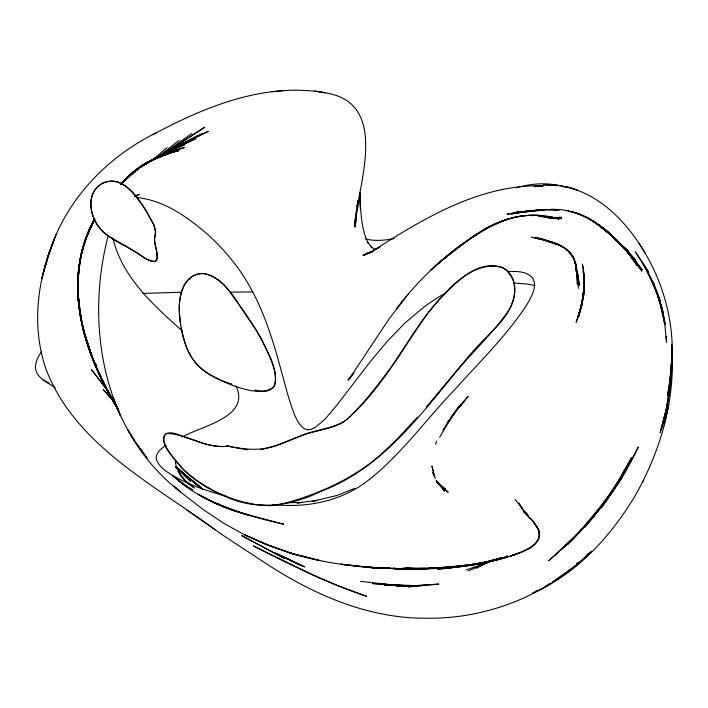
<?xml version="1.0" encoding="UTF-8"?>
<svg xmlns="http://www.w3.org/2000/svg" width="708" height="708" viewBox="0 0 708 708"><rect width="100%" height="100%" fill="white"/><g stroke="black" fill="none" stroke-linecap="round" stroke-linejoin="round"><path stroke-width="1.06" d="M671.609 364.346L671.538 362.239C671.724 385.196 667.352 407.905 661.122 429.924L666.6 408.339L669.83 389.081L671.511 364.744M78.234 280.111C75.765 326.592 94.792 371.39 118.555 410.33M78.225 279.872C76.721 300.794 80.588 321.636 86.58 341.61L82.464 326.627L79.216 305.776M78.225 279.014C76.659 296.148 79.641 313.281 83.438 329.946M358.036 200.656L357.602 208.276L358.062 200.559M78.216 279.74L77.721 288.103L78.615 303.422C75.455 274.571 80.199 244.561 94.491 219.108M78.464 275.554L78.942 269.642M78.473 275.208L78.659 272.421L78.384 275.421M671.396 367.505L670.149 386.435L666.6 408.339L660.157 432.694L665.98 411.056L669.83 389.081M357.469 203.718L357.204 206.993L357.54 203.869M78.199 277.421L78.128 297.634L77.738 282.421L78.243 277.235M356.929 208.887L355.23 227.135L356.982 209.603M669.573 391.701L671.688 369.434L671.715 348.779L671.441 371.328L671.919 350.779L670.998 373.443L667.582 395.914L670.998 373.443L672.193 353.85L670.591 376.585C675.945 338.176 668.653 298.528 651.103 264.057C633.483 229.799 605.8 196.762 566.993 186.974L577.224 190.116C566.444 186.098 555.01 184.407 543.54 184.54L556.869 185.788M78.438 275.164L78.933 269.978M78.818 268.925L77.845 291.846C77.19 270.474 80.677 248.835 89.562 229.295C83.898 241.853 80.562 255.296 78.818 268.925L81.075 254.429L87.385 234.49L82.42 248.951L80.641 257.65L83.748 245.083L79.96 259.951L78.243 274.615L79.075 265.518L81.039 255.88L78.411 271.12L77.898 280.341L79.075 265.518L82.278 250.455M357.142 206.718L357.372 204.532M81.039 255.88L77.968 276.757L77.765 286.085L78.411 271.12L81.075 254.429L85.447 239.755L82.42 248.951L79.615 263.27M536.708 591.18C577.126 572.453 608.455 538.346 631.881 501.131L632.987 499.397C660.352 452.987 676.352 398.374 671.52 344.265M79.234 266.872L80.031 261.358M356.894 209.515L354.398 226.339C357.239 187.788 389.825 106.581 329.424 93.589C268.084 80.916 206.4 105.899 153.149 134.485M664.007 425.658L668.839 404.498M435.703 444.279L436.588 441.084M108.174 235.861C84.597 325.795 103.403 432.676 180.62 491.945L174.097 486.246L182.788 493.857L203.807 509.955L223.976 523.442L245.437 535.266L268.739 545.434L244.579 534.761L267.748 545.213L292.59 553.789L319.211 560.417L290.528 553.098L265.934 544.222L292.59 553.789L290.528 553.098C337.3 567.303 386.665 570.409 435.278 568.064L400.02 568.949L370.107 567.515L340.884 564.17L374.753 567.905L370.107 567.515L405.259 568.878M50.569 249.597C36.232 287.2 32.71 330.025 45.772 368.496C74.287 444.686 153.698 484.405 215.179 529.761M56.587 233.463L48.471 255.252C64.676 201.125 106.395 157.123 156.663 132.617M89.562 229.295L85.827 238.162L81.916 252.075L85.827 238.162L94.607 219.126L87.889 232.861L83.42 246.543L87.889 232.861L91.969 224.171M642.466 482.422L643.271 480.697M94.607 219.126L90.181 227.631L85.164 241.065L90.181 227.631L94.341 219.94L87.137 235.658L94.279 219.71M94.766 219.25L89.332 230.321L94.916 218.719M184.461 284.802C175.345 303.564 179.628 325.813 185.691 344.858C192.001 365.894 211.745 378.718 232.029 384.046M439.615 437.305L450.022 419.472L443.004 430.296L455.43 411.932L447.111 423.136M604.269 501.768L618.774 480.413L631.474 457.731L612.517 491.476L601.269 507.946L621.261 479.05L638.333 446.978C624.766 476.334 606.03 502.724 584.87 527.062L606.765 500.034L626.288 469.714C610.084 497.273 590.18 522.486 567.285 544.779L590.861 519.849L612.517 491.476L618.774 480.413C600.579 511.441 575.604 537.345 548.629 560.789L573.666 538.213L597.171 512.008L604.269 501.768L580.392 531.018L555.32 554.824L573.666 538.213M41.445 351.867C38.037 356.566 35.338 362.098 35.4 368.027C36.586 378.444 48.073 382.355 55.268 387.922M447.757 422.278L461.448 404.233L451.12 416.631M427.305 313.945C402.533 348.991 381.816 387.214 349.964 416.782C338.159 428.26 321.06 429.305 306.157 434.101C291.714 438.942 278.147 446.757 262.845 448.686C251.154 450.279 239.393 448.35 227.923 446.164C205.948 449.244 186.983 433.517 166.256 433.482C156.592 442.606 177.23 461.05 181.832 467.855C194.001 480.697 209.471 489.98 225.746 496.653C256.287 510.822 291.616 506.14 320.945 491.29C379.338 469.705 418.216 417.994 456.359 371.576C472.316 352.221 490.892 335.043 505.645 314.715C514.902 302.856 519.406 284.404 508.556 272.067A19.7 19.585 51.9 0 0 500.025 266.615C471.139 262.217 448.447 288.342 431.685 308.325C416.508 326.963 404.445 347.796 390.869 367.567C377.16 385.656 363.602 404.339 346.654 419.543M121.059 184.469C134.334 167.327 154.636 157.84 174.345 150.105C155.247 158.008 135.024 166.592 122.157 183.576C137.175 163.548 161.539 155.202 184.292 147.547C160.751 154.574 136.989 164.849 121.112 184.399M404.241 299.059L389.064 318.963L349.38 378.7L352.186 375.028L347.991 380.178L354.15 372.877M428.26 312.768L434.013 305.706A243.26 243.26 0 0 1 439.721 299.174C455.66 282.979 478.652 257.367 503.777 268.421A19.081 19.081 0 0 1 507.07 270.872L511.84 277.386A27.488 27.488 0 0 1 514.079 283.908C518.69 311.856 491.671 329.901 475.626 348.451A385.17 385.17 0 0 0 468.723 356.177L426.313 407.065M408.029 294.333L396.427 308.936C416.835 281.572 441.845 257.774 470.103 238.631C495.246 219.604 528.124 208.904 559.143 219.108L546.036 216.692L561.71 218.639L551.939 217.878M121.457 184.558C135.078 165.84 157.079 156.052 178.938 150.662C158.017 155.804 137.485 165.212 123.325 181.947L126.821 177.982L121.05 184.346C140.308 161.486 169.885 151.282 195.974 138.564L164.628 153.052L149.831 161.512M580.392 531.018L588.127 521.566M120.935 184.257L124.307 180.186L136.839 169.867L132.352 172.876M453.412 413.968L468.147 396.4L457.244 408.764M417.401 417.251L396.038 440.208L381.4 454.067A241.41 241.41 0 0 1 370.7 462.944C343.23 483.422 310.449 497.175 277.279 505.096A68.543 68.543 0 0 1 268.084 505.654L255.765 504.609L243.641 502.078A146.476 146.476 0 0 1 204.851 485.661L196.028 479.918L185.567 471.51A95.801 95.801 0 0 1 179.345 465.28L173.699 458.501A112.501 112.501 0 0 1 170.239 453.713C160.079 440.137 160.026 426.189 182.46 436.305M456.66 409.746L464.767 400.79L455.386 410.852M121.236 183.602L131.617 174.159M193.842 275.571C181.328 282.43 178.814 298.218 179.363 311.228M128.891 176.664L121.422 183.08L137.449 169.212M120.9 184.478L123.227 182.151M124.776 180.602L132.538 172.867L137.007 169.964M120.794 183.947L126.006 179.142M121.245 183.478L126.688 178.602L125.316 180.009M123.325 181.947L134.547 170.973L141.582 166.371M121.502 183.717L126.714 178.699L121.059 183.823L129.493 176.292M121.413 183.416L127.67 177.416L121.422 183.08M586.923 554.585L588.392 553.275M152.185 160.406L166.982 147.556M576.339 563.772L577.976 562.347M132.21 173.814L134.697 171.681M132.281 173.947L134.67 171.956M139.087 167.867L150.149 161.433M133.192 172.858L134.777 171.557M130.299 175.354L124.431 180.177L120.723 184.257L124.307 180.186L129.378 176.274M131.98 173.982L134.493 171.911M136.175 170.54L140.37 167.097M189.027 279.058C201.886 266.279 220.135 278.421 228.498 290.36M133.254 173.097L134.732 171.894M155.857 158.512L179.168 140.317M133.608 173.009L135.299 171.708M133.573 173.053L135.263 171.823M157.742 157.627L191.797 133.52M161.238 155.406L204.736 127.228L162.238 154.742M138.007 169.088L136.361 170.256L138.157 169.088M142.963 165.61L141.317 166.769L143.078 165.672M141.14 166.867L142.866 165.672M166.07 445.332C161.327 448.403 155.663 452.651 156.211 458.97C159.981 469.714 171.593 474.661 180.788 479.9C195.24 486.847 210.48 492.095 225.994 496.096M147.14 163.344L148.937 162.123M161.194 155.397L162.99 154.176L161.203 155.362M345.362 420.49L344.044 421.393A38.745 38.745 0 0 1 339.893 423.747L332.379 426.623L306.511 433.482L275.315 445.898L262.27 449.376A54.578 54.578 0 0 1 260.694 449.607M161.247 155.592L168.46 150.751M144.874 164.468L150.238 160.875L164.513 153.733L141.202 166.407M143.343 165.212L149.503 161.185L169.159 152.919L159.574 156.353L152.034 160.415M145.034 164.734L147.715 162.99M149.494 161.831L154.848 158.344L164.513 153.733M156.273 158.282L157.972 157.176M147.14 163.265L148.937 162.097M552.505 581.941L575.808 565.347L591.729 551.196C548.319 594.738 487.334 619.279 425.915 618.199C368.222 618.553 313.741 594.649 266.208 563.656L224.418 536.213L186.894 510.034M152.185 160.335L159.636 155.672L190.594 140.538M159.681 156.096L174.522 147.724L202.541 133.582L169.23 150.512M164.628 153.052L169.672 150.645L145.441 163.875L154.848 158.344L184.965 144.777M145.441 163.875L159.636 155.672M545.231 586.277L549.824 583.649M163.991 153.477L196.78 136.007M476.227 568.365L491.653 560.276M532.15 593.207L537.16 590.667M134.52 196.656L139.272 194.275L135.325 196.116M528.292 548.647C537.195 545.142 543.505 534.133 536.124 525.911C546.054 538.168 531.15 549.328 520.212 552.567C493.839 562.718 465.537 566.595 437.562 569.205L473.263 565.134L502.503 557.665M521.212 552.169L511.53 555.78L521.212 552.169L529.743 547.886L535.337 543.717L538.638 539.346L539.593 535.062L539.461 535.717L538.673 530.584L538.921 531.212L536.788 526.522L533.292 521.654L537.053 527.274L533.292 521.654M492.759 560.55L480.458 565.108L492.016 560.479M182.106 437.093C200.647 426.154 251.393 417.092 235.87 385.772M468.484 570.86L491.865 560.488M354.956 488.29L337.043 495.45L312.901 501.22L317.246 500.37L297.227 503.007M373.603 251.19L363.071 255.615L379.992 246.933L373.833 250.313C424.596 217.745 480.104 184.443 542.717 185.717L534.151 186.576M373.364 251.243L363.115 255.092L369.567 252.889M486.546 562.736L494.839 559.647M520.212 552.567L510.335 556.169L519.079 552.983M195.399 274.978L196.797 274.465A19.355 19.355 0 0 1 204.258 273.589C227.587 278.987 237.649 304.874 250.977 322.246C257.473 331.972 263.075 342.283 268.155 352.814M491.679 561.01L499.361 558.364L478.351 564.869L499.998 558.099M466.289 569.896L487.529 562.595M504.485 557.028L507.601 556.028L505.494 556.612M497.122 559.072C467.413 567.851 435.916 569.781 405.091 568.285M499.22 558.453L502.361 557.532M516.265 187.877C532.274 183.045 549.797 182.133 565.834 187.346M497.777 559.152L485.617 562.444L451.456 567.683L413.578 568.913M402.516 568.179C437.81 569.754 473.484 566.55 507.574 557.01C475.077 566.196 441.111 569.772 407.419 568.17M371.824 252.198L365.434 253.765L370.266 252.694M394.232 238.534C384.736 240.463 374.762 241.269 365.257 238.977M558.435 209.931C542.647 208.656 526.796 210.772 511.362 214.02L524.849 211.542L540.301 210.462M549.293 217.745L552.399 217.206L548.514 217.781M489.024 561.577C457.412 567.692 425.181 569.825 393.029 568.471L400.02 568.949L429.508 568.586L393.029 568.471M463.598 565.586C444.208 567.887 424.534 569.471 404.994 568.223M297.148 503.016L302.042 502.379L286.988 502.742M533.611 211.099L528.327 211.249L507.052 214.197L522.345 211.612L532.894 210.719L516.327 212.126L533.274 211.09M534.204 186.567L544.001 185.567L534.39 186.549M271.872 91.73L284.324 90.571M523.035 211.807L534.416 210.78M526.61 211.665L513.017 213.161L526.761 211.435M528.796 211.488L533.177 211.143M529.071 215.374C511.574 215.657 495.343 223.277 480.466 231.879C501.884 218.356 528.54 210.648 553.346 218.63L537.815 215.321L529.071 215.374L532.31 215.71M427.057 568.648L463.855 566.046L496.051 559.993C466.51 566.772 435.995 569.683 405.702 568.188M552.975 217.843L561.32 217.338L548.691 217.621M142.742 293.431L181.257 292.218M533.221 211.108L529.035 211.32L533.372 211.17M536.487 210.595L528.796 210.966L533.956 210.745M537.045 210.621L540.142 210.488M528.124 211.435L533.593 211.249M425.313 568.161L406.719 568.188M431.862 567.958L449.315 567.391L482.759 562.957L500.45 558.913L474.387 564.435L434.721 568.099M507.937 271.589C516.53 271.244 527.159 271.022 533 278.501C537.381 287.351 531.159 296.856 527 304.537C506.3 336.15 478.953 362.611 453.828 390.612C425.632 420.039 401.675 453.801 369.585 479.289C342.681 501.087 306.812 508.424 272.916 504.423M252.756 291.935L231.224 292.139M533.85 210.993L518.946 212.267L524.849 211.542L517.221 212.834L533.965 211.028M528.327 211.249L533.832 211.285M513.787 282.961L527.77 284.12L535.08 285.625M389.559 567.604L386.329 567.489L389.568 567.639M543.54 184.54L554.355 185.053L544.833 184.593M547.426 217.604L549.532 217.719M551.638 217.825L556.913 218.099L551.771 217.798M392.949 584.888L415.87 585.622L438.73 584.091L407.967 586.835L427.322 585.144L396.073 586.295L415.87 585.622L384.205 585.197L404.401 585.543L372.408 583.56L392.949 584.888L360.708 581.383M363.85 566.409L372.62 567.019M379.196 567.48L400.02 568.949M559.462 210.028L545.824 209.506L529.301 211.338L540.107 209.833L534.912 210.515L551.054 209.55L545.824 209.506L556.364 209.754L551.116 209.356C590.976 207.957 621.155 240.924 641.829 271.173C625.368 246.552 603.65 223.126 575.268 212.621L580.746 214.674L570.781 211.382L580.746 214.674M538.77 216.382L553.86 217.949L546.036 216.692M247.862 449.784L232.472 447.164A21.267 21.267 0 0 1 230.808 446.659L227.507 445.81A2.469 2.469 0 0 0 226.949 445.925L226.268 446.173A3.876 3.876 0 0 1 225.693 446.341L222.923 446.518A25.833 25.833 0 0 1 220.976 446.5L217.108 446.226A58.773 58.773 0 0 1 214.896 445.96L209.126 444.996A50.578 50.578 0 0 1 205.338 444.12L184.549 437.119M137.511 197.612C164.46 200.479 187.567 217.17 207.559 234.33A216.728 216.728 0 0 1 231.445 259.579C257.624 291.307 270.615 331.087 281.094 370.231C285.297 385.267 288.882 400.533 294.687 415.065C297.431 420.835 300.404 428.128 307.29 429.756L311.21 429.349L315.494 427.305L325.176 418.932L336.327 405.905L370.585 361.248L386.807 341.858L404.454 323.494L423.499 307.396A209.356 209.356 0 0 1 445.288 293.156M393.648 568.117L399.02 568.825M254.977 389.94C283.979 397.772 276.164 368.647 268.279 353.133M319.512 91.81L324.839 92.801L314.821 90.925M566.108 210.453L576.197 213.135M551.629 242.198L535.478 237.322L544.187 239.64L553.399 243.322M551.107 242.34L540.708 238.879L531.673 237.233L544.187 239.64L551.151 242.304M222.781 505.928L241.154 512.911L283.766 524.239C246.534 515.592 208.249 505.344 178.151 480.511L192.868 489.936M551.364 242.331L546.116 240.357L537.514 238.578L549.027 241.26L555.55 243.933L546.116 240.357L553.895 242.817L560.701 245.941L552.656 242.34L544.762 240.136L553.895 242.817L552.656 242.34C566.577 245.986 577.578 258.101 576.905 272.925L575.17 262.385L576.905 272.925M278.014 554.391L302.404 565.966L275.111 552.975L300.537 565.214M49.551 383.532L42.71 379.523M549.036 241.994L544.187 239.64L540.708 238.879L551.806 242.658M217.807 503.618L221.763 505.539M585.109 216.524C605.331 226.834 620.597 244.065 635.917 260.34L621.235 244.632L612.668 237.074L628.722 251.313L616.597 240.747M374.798 249.34L371.107 246.942L371.921 247.711L367.656 242.242L368.178 243.127C360.461 227.622 360.947 209.656 359.744 192.771M604.765 229.604L593.233 221.162L597.003 223.914M188.142 483.431L194.204 487.927L183.814 479.599M202.187 488.777L192.585 481.475L202.125 488.812M616.208 240.729C626.961 248.375 634.067 259.765 642.218 269.89L629.005 252.844L617.385 241.888M202.152 488.777L175.54 466.669M202.187 488.821L179.867 470.776M202.329 488.785L187.638 477.21L176.31 466.678M175.593 467.289L177.301 468.669M179.876 470.74L202.187 488.688L175.929 466.82M615.19 239.985L621.058 244.782L635.89 261.703L621.058 244.782L613.084 237.401M437.827 482.865L445.748 489.423L436.978 482.183M615.234 239.685L621.058 244.782M182.443 331.017C153.486 305.316 121.971 277.076 112.793 237.817M438.783 484.015L448.04 492.202L438.783 484.015L443.898 489.325L436.305 480.555L437.544 482.29M436.951 481.998L439.164 484.068L437.004 481.856M438.376 483.582L441.934 486.971L436.942 481.59M175.726 467.165L190.753 481.75M613.836 238.198L618.473 242.817M622.341 246.667L628.536 252.818L635.085 261.615L620.297 243.791L627.421 251.809L637.297 265.889C623.058 244.154 603.756 224.48 579.551 214.17L589.268 218.692L601.004 226.489L613.535 237.242L609.871 233.711L601.933 227.445L618.934 242.331L606.004 230.445L592.879 221.091L609.871 233.711L622.412 246.269M523.15 511.503L534.036 522.398L530.77 518.274M526.292 513.096L521.15 507.804L528.044 515.592L526.292 513.096L529.664 518.221M188.62 483.936L180.469 475.502L184.124 479.396L178 471.165L180.23 474.502L176.301 466.581L175.257 461.775M113.422 401.091L103.288 389.683L113.457 401.188M514.99 499.414L522.451 508.53L519.681 504.892M438.075 482.936L444.597 491.175L437.42 482.104M229.596 291.705L244.897 312.803L256.269 330.008A194.098 194.098 0 0 1 262.951 341.946C268.704 355.531 278.35 370.939 274.589 386.161C263.792 395.914 246.419 389.798 234.118 386.037C223.976 382.116 214.17 377.231 204.948 371.47A47.206 47.17 37.2 0 1 195.656 362.841C187.523 353.026 183.531 340.513 181.204 328.158M436.34 480.396L437.562 482.21M645.138 253.083L638.528 242.57M118.74 410.357C107.935 393.436 98.943 375.355 91.89 356.558L93.191 359.522M118.74 410.436L114.147 403.082L99.81 375.992L92.606 357.956M102.58 380.577L111.377 398.073L117.041 407.206M107.536 390.232L111.377 398.073L117.864 408.764L112.616 399.046M111.377 398.073L118.546 410.215M98.881 372.585L96.961 368.664L105.35 387.134L118.555 410.118M94.854 363.815L96.438 366.664M107.713 390.294L110.758 395.834M112.28 398.604L114.307 402.303M115.324 404.144L117.864 408.764M653.935 283.855L642.147 262.226L635.324 251.915L648.855 272.421L642.147 262.226L653.935 283.855L659.953 300.272L648.183 272.916L658.201 295.493L662.998 312.193L658.201 295.493M103.695 382.524L102.651 380.577L105.165 385.471M108.944 392.241L111.041 396.126M519.07 503.043L521.743 508.017M92.208 357.885L94.739 362.664M95.757 364.576L96.766 366.496L95.961 364.505M90.252 352.867L91.695 355.752M104.173 383.373L106.572 388.267M88.447 347.814L91.279 353.805M96.943 368.682L98.81 372.665M432.862 472.785L435.447 478.617M94.058 361.496L96.235 366.425M98.403 371.355L105.35 387.134M432.836 472.749L434.508 476.572L431.995 466.2L434.508 476.572M116.466 406.463L118.404 411.189L112.882 397.312L120.484 415.853L114.643 401.896M91.89 356.558L96.483 367.691L95.438 364.576M91.81 355.956L86.084 339.619L82.075 322.875M91.544 355.62L87.234 342.088M575.825 268.898L578.631 277.014L575.834 269.111M95.447 364.682L96.483 367.691M87.969 344.23L91.571 355.575M87.252 341.982L88.137 344.778M85.73 337.079L87.872 345.292L85.048 334.503L85.933 337.583M86.535 339.636L94.801 364.664L107.997 391.975L94.801 364.664L86.084 339.619L84.332 332.087M85.048 334.503L86.659 340.114M575.993 270.049L577.631 277.129L576.489 270.244L578.48 288.368M83.712 329.362C86.995 347.424 94.96 364.018 102.368 380.656L90.376 353.195L82.995 328.202L82.057 322.76M664.803 324.529L661.042 306.52L657.679 295.147L653.378 283.917L661.608 307.228L665.184 324.087L661.608 307.228L657.679 295.147L664.131 318.989L661.042 306.52L664.803 324.529L666.582 342.46L665.971 336.203M82.801 325.733L84.456 333.919M80.623 314.883L81.694 322.476L79.986 311.476M80.747 315.149L81.128 317.326M180.77 325.6L179.451 313.458M80.641 315.06L81.694 322.476M79.641 308.316L79.402 306.21L79.712 308.378M79.402 306.21L79.668 308.104L79.393 305.945M79.154 303.785L78.588 297.714M79.977 311.343L83.88 332.415L80.172 315.025L78.526 297.997M79.101 303.378L78.8 300.546L79.048 303.679M78.632 298.112L79.048 303.484M79.207 305.635L82.464 326.627L84.916 335.787C79.986 318.839 77.853 301.236 78.119 283.607L78.287 299.537L79.296 309.219L82.128 324.087L80.172 315.025L78.287 299.537L78.154 289.236L78.305 293.006M576.153 266.748L577.215 284.253M359.673 192.886L360.478 209.276L359.894 192.957M184.469 284.811A24.638 24.638 0 0 1 189.018 279.049M583.746 289.306L581.631 306.237C584.339 292.333 585.613 278.058 582.383 264.119L584.472 279.147L583.79 295.28L583.87 274.191C585.242 288.802 582.489 303.21 578.48 317.202C582.657 302.343 585.675 286.767 583.206 271.332C585.153 284.811 583.773 298.546 579.914 311.573L583.427 295.36L584.073 281.625C584.419 295.643 581.162 309.396 576.108 322.388L581.374 306.175L583.719 292.2L583.64 278.908C584.419 291.838 582.383 304.767 578.029 316.945L582.082 302.909L583.746 289.306M157.22 254.995C159.088 265.518 148.308 260.686 143.565 257.305C127.608 244.888 104.545 239.835 94.96 220.648A44.551 44.551 0 0 1 92.58 214.568C89.792 205.851 89.748 195.125 96.43 188.098A21.851 21.851 0 0 1 103.74 182.885C120.44 175.911 133.945 192.912 142.299 205.019A148.122 148.122 0 0 1 147.308 212.789L153.654 224.879L155.618 231.445A7.779 7.779 0 0 1 155.512 233.428C151.919 242.472 159.636 252.119 156.052 260.916A2.274 2.274 0 0 1 155.061 261.526C146.494 261.075 139.795 254.11 132.511 250.216C124.546 244.791 115.723 240.817 107.696 235.507C91.19 224.79 82.818 196.275 101.625 183.629C125.166 171.566 142.52 204.842 151.981 221.339C155.769 226.772 155.964 233.047 154.539 239.154C154.503 244.57 156.955 249.614 157.22 254.995M672.255 355.451L670.007 379.585L672.255 355.451M582.516 299.873L579.073 313.609L582.516 299.873M46.471 261.659L41.984 278.2L48.109 255.951L54.18 239.021L44.843 266.668L49.941 250.269L43.312 272.43L48.109 255.951L46.471 261.659M135.024 170.805L127.865 177.389C138.6 165.699 153.061 158.415 168.115 153.981L151.423 160.185L138.122 168.159L128.998 176.044C137.865 167.185 148.83 160.937 160.504 156.592L146.308 162.928L135.024 170.805M441.765 260.464L430.375 270.518C453.872 249.402 479.307 228.967 509.468 218.427L490.193 226.312L470.103 238.631L479.75 232.489L458.474 246.995L434.907 266.288L451.058 252.65L468.032 240.269L441.765 260.464M179.859 145.131L174.522 147.724L208.302 131.352L179.859 145.131M250.243 515.566C232.056 510.716 214.312 503.937 198.125 494.246L214.763 503.211L236.357 511.468L222.33 506.379L250.243 515.566M366.337 596.216L337.38 585.534L315.06 575.985L253.446 545.974C290.165 564.639 327.22 583.038 366.337 596.216M558.506 244.685L551.443 242.056L559.603 245.207L558.506 244.685L565.462 248.703L558.506 244.685M228.507 508.636L208.143 499.777L228.507 508.636M304.644 566.825L279.828 555.267L304.644 566.825M284.536 558.506L241.853 535.717L284.536 558.506M607.216 231.95L600.269 226.702L611.34 235.162L607.216 231.95M188.009 487.582L172.345 475.608L188.009 487.582M187.346 477.493L184.717 475.502L187.328 477.502M190.833 480.148L189.089 478.82L190.815 480.157M569.241 251.844L564.48 247.959C571.365 252.446 575.551 260.031 576.409 268.12L574.029 258.836L569.241 251.844L573.383 257.429L575.666 264.181L573.383 257.429L569.241 251.844M108.138 391.143L91.243 369.399L108.085 391.179M146.866 457.828L135.865 442.739L127.555 429.393L135.865 442.739L146.866 457.828M578.586 280.395L577.197 272.633L579.41 285.342L578.586 280.395"/></g></svg>
